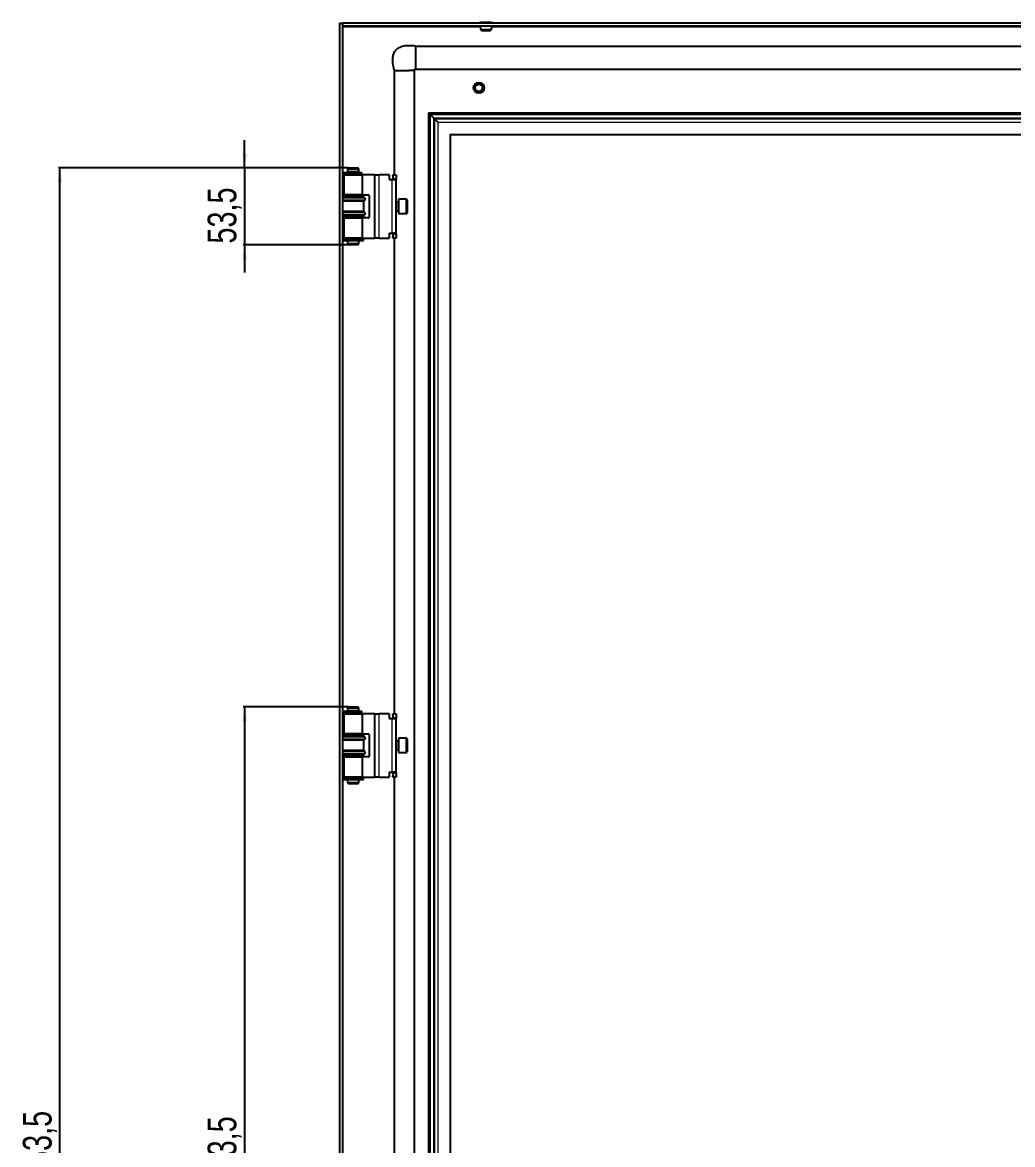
# Model space of a CAD drawing. Header units: millimetres. Extents: x -922 to 2026, y -1094 to 978.
# Drawn here: x 648 to 1337, y -14 to 766 of the extents above; entities that cross this region are included whole.
import ezdxf

# ---------------------------------------------------------------- set-up
doc = ezdxf.new("R2010")
doc.units = ezdxf.units.MM
doc.layers.add('FORMAT', color=7, linetype='Continuous')
doc.styles.add('SLDTEXTSTYLE0', font='TXT', dxfattribs={"width": 0.75})
doc.dimstyles.new('SLDDIMSTYLE0', dxfattribs={"dimtxt": 20, "dimasz": 10, "dimexe": 0, "dimexo": 0.0625, "dimgap": 5, "dimtad": 2, "dimdec": 1, "dimrnd": 1e-09, "dimzin": 12, "dimdsep": 46, "dimtxsty": 'SLDTEXTSTYLE0', "dimsah": 1, "dimcen": 0.09, "dimadec": 0, "dimazin": 3, "dimtfac": 1, "dimtofl": 0, "dimtmove": 0, "dimatfit": 3, "dimfxl": 0, "dimfrac": 2, "dimtolj": 1, "dimtzin": 12, "dimarcsym": 0})
doc.dimstyles.new('SLDDIMSTYLE1', dxfattribs={"dimtxt": 20, "dimasz": 10, "dimexe": 0, "dimexo": 0.0625, "dimgap": 5, "dimtad": 2, "dimdec": 1, "dimrnd": 1e-09, "dimzin": 12, "dimdsep": 46, "dimtxsty": 'SLDTEXTSTYLE0', "dimsah": 1, "dimcen": 0.09, "dimadec": 0, "dimazin": 3, "dimtfac": 1, "dimtmove": 0, "dimatfit": 0, "dimfxl": 0, "dimfrac": 2, "dimtolj": 1, "dimtzin": 12, "dimarcsym": 0})

# ---------------------------------------------------------------- blocks, each defined once
blk = doc.blocks.new('_D_6')
at = {"layer": 'FORMAT'}
for p, q in [((874.4, 665.08), (672.74, 665.08)), ((673.74, -688.42), (673.74, 665.08)), ((874.4, -688.42), (672.74, -688.42))]:
    blk.add_line(p, q, dxfattribs=at)
for points in [[(673.74, 665.08), (672.2, 655.08), (675.28, 655.08)], [(673.74, -688.42), (675.28, -678.42), (672.2, -678.42)]]:
    blk.add_solid(points, dxfattribs=at)
at = {"layer": 'FORMAT', "insert": (647.96, -52.31), "char_height": 20, "attachment_point": 1, "rotation": 90, "style": 'SLDTEXTSTYLE0'}
blk.add_mtext('1353,5', dxfattribs=at)
blk = doc.blocks.new('_D_7')
at = {"layer": 'FORMAT'}
for p, q in [((802.32, 665.08), (802.32, 684.31)), ((874.4, 665.08), (801.32, 665.08)), ((802.32, 665.08), (802.32, 611.58)), ((874.4, 611.58), (801.32, 611.58)), ((802.32, 611.58), (802.32, 592.35))]:
    blk.add_line(p, q, dxfattribs=at)
for points in [[(802.32, 665.08), (803.86, 675.08), (800.79, 675.08)], [(802.32, 611.58), (800.79, 601.58), (803.86, 601.58)]]:
    blk.add_solid(points, dxfattribs=at)
at = {"layer": 'FORMAT', "insert": (776.54, 612.47), "char_height": 20, "attachment_point": 1, "rotation": 90, "style": 'SLDTEXTSTYLE0'}
blk.add_mtext('53,5', dxfattribs=at)
blk = doc.blocks.new('_D_10')
at = {"layer": 'FORMAT'}
for p, q in [((874.4, 290.08), (801.32, 290.08)), ((802.32, 290.08), (802.32, -313.42)), ((874.4, -313.42), (801.32, -313.42))]:
    blk.add_line(p, q, dxfattribs=at)
for points in [[(802.32, 290.08), (800.79, 280.08), (803.86, 280.08)], [(802.32, -313.42), (803.86, -303.42), (800.79, -303.42)]]:
    blk.add_solid(points, dxfattribs=at)
at = {"layer": 'FORMAT', "insert": (776.54, -44.92), "char_height": 20, "attachment_point": 1, "rotation": 90, "style": 'SLDTEXTSTYLE0'}
blk.add_mtext('603,5', dxfattribs=at)

msp = doc.modelspace()

# ---------------------------------------------------------------- linework, layer by layer
at = {"color": 7, "linetype": 'Continuous', "lineweight": 25}
for p, q in [((868.33, 765.83), (870.33, 765.83)), ((868.33, 765.83), (868.33, -789.17)), ((870.33, 765.83), (870.33, -789.17)), ((870.63, 763.83), (870.63, 765.83)), ((1860.03, 765.83), (870.63, 765.83)), ((1860.03, 763.83), (870.63, 763.83)), ((870.93, 763.23), (870.73, 763.83)), ((970.33, 761.21), (966.74, 761.21)), ((967.23, 760.83), (973.43, 760.83)), ((973.92, 761.21), (970.33, 761.21)), ((921.33, 749.83), (921.33, 733.99)), ((921.33, 749.83), (1809.33, 749.83)), ((906.33, 732.83), (907.31, 732.83)), ((906.33, 732.83), (906.33, 660.33)), ((907.31, 732.83), (909.76, 732.83)), ((909.76, 732.83), (913.33, 732.83)), ((913.33, 732.83), (916.9, 732.83)), ((920.33, 732.83), (920.33, -756.17)), ((921.33, 733.83), (1809.33, 733.83)), ((930.33, 703.33), (930.33, -726.67)), ((930.33, 703.33), (931.33, 702.33)), ((930.33, 703.33), (1800.33, 703.33)), ((931.43, 702.23), (933.74, 699.92)), ((933.74, 699.92), (934.43, 699.23)), ((934.43, 699.23), (936.74, 696.92)), ((945.33, 688.33), (1785.33, 688.33)), ((945.33, 688.33), (945.33, -711.67)), ((874.41, 665.08), (873.83, 664.08)), ((873.83, 664.08), (873.83, 662.08)), ((881.83, 664.08), (873.83, 664.08)), ((874.41, 665.08), (881.25, 665.08)), ((881.83, 664.08), (881.25, 665.08)), ((881.83, 662.08), (881.83, 664.08)), ((870.68, 662.03), (870.68, 661.13)), ((870.68, 662.03), (883.57, 662.03)), ((870.68, 661.13), (883.57, 661.13)), ((871.38, 660.33), (871.38, 646.33)), ((871.38, 660.33), (884.28, 660.33)), ((878.59, 662.08), (873.83, 662.08)), ((873.83, 661.08), (873.83, 660.33)), ((878.59, 661.08), (873.83, 661.08)), ((874.33, 662.08), (874.33, 662.03)), ((874.33, 661.13), (874.33, 661.08)), ((881.83, 662.08), (878.59, 662.08)), ((881.83, 661.08), (878.59, 661.08)), ((881.33, 662.03), (881.33, 662.08)), ((881.33, 661.08), (881.33, 661.13)), ((881.83, 660.33), (881.83, 661.08)), ((883.57, 662.03), (883.66, 662.03)), ((883.57, 661.13), (883.66, 661.13)), ((883.66, 661.13), (883.66, 662.03)), ((883.66, 662.03), (883.86, 662.03)), ((883.66, 661.13), (883.86, 661.13)), ((883.86, 661.13), (883.86, 662.03)), ((884.28, 646.33), (884.28, 660.33)), ((892.38, 660.33), (884.28, 660.33)), ((892.88, 660.33), (892.38, 660.33)), ((892.88, 660.33), (895.88, 660.33)), ((892.88, 616.33), (892.88, 660.33)), ((902.88, 660.33), (895.88, 660.33)), ((902.88, 660.33), (902.88, 657.03)), ((902.88, 657.03), (904.88, 657.03)), ((904.88, 657.03), (907.88, 657.03)), ((905.38, 660.33), (907.88, 660.33)), ((905.38, 659.83), (905.38, 660.33)), ((905.38, 659.83), (905.38, 657.83)), ((905.38, 657.33), (905.38, 657.83)), ((907.88, 657.33), (905.38, 657.33)), ((905.38, 657.33), (905.38, 657.03)), ((907.88, 660.33), (907.88, 659.83)), ((907.88, 659.83), (907.88, 657.83)), ((907.88, 657.83), (907.88, 657.33)), ((907.88, 657.03), (907.88, 657.33)), ((907.88, 619.63), (907.88, 657.03)), ((870.33, 645.33), (885.33, 645.33)), ((885.33, 644.73), (870.33, 644.73)), ((885.33, 641.93), (870.33, 641.93)), ((884.28, 646.33), (871.38, 646.33)), ((873.83, 646.33), (873.83, 645.33)), ((881.83, 645.33), (881.83, 646.33)), ((884.28, 646.33), (888.38, 646.33)), ((885.33, 644.73), (885.33, 645.33)), ((886.03, 644.04), (885.33, 644.73)), ((885.33, 641.93), (886.03, 642.61)), ((885.33, 634.73), (885.33, 641.93)), ((888.88, 645.83), (888.88, 630.83)), ((909.13, 641.33), (907.88, 641.33)), ((914.78, 643.33), (909.38, 643.33)), ((909.38, 643.33), (909.38, 633.33)), ((915.38, 642.73), (915.38, 633.93)), ((885.33, 634.73), (870.33, 634.73)), ((886.03, 634.04), (885.33, 634.73)), ((885.33, 631.93), (886.03, 632.61)), ((907.88, 635.33), (909.13, 635.33)), ((909.38, 633.33), (914.78, 633.33)), ((885.33, 631.93), (870.33, 631.93)), ((870.33, 631.33), (885.33, 631.33)), ((871.38, 630.33), (871.38, 616.33)), ((871.38, 630.33), (884.28, 630.33)), ((873.83, 631.33), (873.83, 630.33)), ((881.83, 630.33), (881.83, 631.33)), ((884.28, 616.33), (884.28, 630.33)), ((888.38, 630.33), (884.28, 630.33)), ((885.33, 631.33), (885.33, 631.93)), ((902.88, 619.63), (904.88, 619.63)), ((902.88, 619.63), (902.88, 616.33)), ((907.88, 619.63), (904.88, 619.63)), ((905.38, 619.63), (905.38, 619.33)), ((905.38, 619.33), (907.88, 619.33)), ((905.38, 618.83), (905.38, 619.33)), ((905.38, 618.83), (905.38, 616.83)), ((905.38, 616.33), (905.38, 616.83)), ((907.88, 619.33), (907.88, 619.63)), ((907.88, 619.33), (907.88, 618.83)), ((907.88, 618.83), (907.88, 616.83)), ((907.88, 616.83), (907.88, 616.33)), ((870.68, 615.53), (870.68, 614.63)), ((870.68, 615.53), (884.98, 615.53)), ((870.68, 614.63), (884.98, 614.63)), ((884.28, 616.33), (871.38, 616.33)), ((873.83, 616.33), (873.83, 615.58)), ((878.59, 615.58), (873.83, 615.58)), ((873.83, 614.58), (873.83, 612.58)), ((878.59, 614.58), (873.83, 614.58)), ((873.83, 612.58), (874.41, 611.58)), ((873.83, 612.58), (878.59, 612.58)), ((874.33, 615.58), (874.33, 615.53)), ((874.33, 614.63), (874.33, 614.58)), ((878.48, 611.58), (874.41, 611.58)), ((881.25, 611.58), (878.48, 611.58)), ((881.83, 615.58), (878.59, 615.58)), ((881.83, 614.58), (878.59, 614.58)), ((878.59, 612.58), (881.83, 612.58)), ((881.25, 611.58), (881.83, 612.58)), ((881.33, 615.53), (881.33, 615.58)), ((881.33, 614.58), (881.33, 614.63)), ((881.83, 615.58), (881.83, 616.33)), ((881.83, 612.58), (881.83, 614.58)), ((884.28, 616.33), (892.38, 616.33)), ((884.98, 614.63), (884.98, 615.53)), ((892.38, 616.33), (892.88, 616.33)), ((895.88, 616.33), (892.88, 616.33)), ((895.88, 616.33), (902.88, 616.33)), ((907.88, 616.33), (905.38, 616.33)), ((906.33, 616.33), (906.33, 285.33)), ((874.41, 290.08), (873.83, 289.08)), ((873.83, 289.08), (873.83, 287.08)), ((881.83, 289.08), (873.83, 289.08)), ((874.41, 290.08), (881.25, 290.08)), ((881.83, 289.08), (881.25, 290.08)), ((881.83, 287.08), (881.83, 289.08)), ((870.68, 287.03), (870.68, 286.13)), ((870.68, 287.03), (883.57, 287.03)), ((870.68, 286.13), (883.57, 286.13)), ((871.38, 285.33), (871.38, 271.33)), ((871.38, 285.33), (884.28, 285.33)), ((878.59, 287.08), (873.83, 287.08)), ((873.83, 286.08), (873.83, 285.33)), ((878.59, 286.08), (873.83, 286.08)), ((874.33, 287.08), (874.33, 287.03)), ((874.33, 286.13), (874.33, 286.08)), ((881.83, 287.08), (878.59, 287.08)), ((881.83, 286.08), (878.59, 286.08)), ((881.33, 287.03), (881.33, 287.08)), ((881.33, 286.08), (881.33, 286.13)), ((881.83, 285.33), (881.83, 286.08)), ((883.57, 287.03), (883.66, 287.03)), ((883.57, 286.13), (883.66, 286.13)), ((883.66, 286.13), (883.66, 287.03)), ((883.66, 287.03), (883.86, 287.03)), ((883.66, 286.13), (883.86, 286.13)), ((883.86, 286.13), (883.86, 287.03)), ((884.28, 271.33), (884.28, 285.33)), ((892.38, 285.33), (884.28, 285.33)), ((892.88, 285.33), (892.38, 285.33)), ((892.88, 285.33), (895.88, 285.33)), ((892.88, 241.33), (892.88, 285.33)), ((902.88, 285.33), (895.88, 285.33)), ((902.88, 285.33), (902.88, 282.03)), ((902.88, 282.03), (904.88, 282.03)), ((904.88, 282.03), (907.88, 282.03)), ((905.38, 285.33), (907.88, 285.33)), ((905.38, 284.83), (905.38, 285.33)), ((905.38, 284.83), (905.38, 282.83)), ((905.38, 282.33), (905.38, 282.83)), ((907.88, 282.33), (905.38, 282.33)), ((905.38, 282.33), (905.38, 282.03)), ((907.88, 285.33), (907.88, 284.83)), ((907.88, 284.83), (907.88, 282.83)), ((907.88, 282.83), (907.88, 282.33)), ((907.88, 282.03), (907.88, 282.33)), ((907.88, 244.63), (907.88, 282.03)), ((870.33, 270.33), (885.33, 270.33)), ((885.33, 269.73), (870.33, 269.73)), ((885.33, 266.93), (870.33, 266.93)), ((884.28, 271.33), (871.38, 271.33)), ((873.83, 271.33), (873.83, 270.33)), ((881.83, 270.33), (881.83, 271.33)), ((884.28, 271.33), (888.38, 271.33)), ((885.33, 269.73), (885.33, 270.33)), ((886.03, 269.04), (885.33, 269.73)), ((885.33, 266.93), (886.03, 267.61)), ((885.33, 259.73), (885.33, 266.93)), ((888.88, 270.83), (888.88, 255.83)), ((909.13, 266.33), (907.88, 266.33)), ((914.78, 268.33), (909.38, 268.33)), ((909.38, 268.33), (909.38, 258.33)), ((915.38, 267.73), (915.38, 258.93)), ((885.33, 259.73), (870.33, 259.73)), ((886.03, 259.04), (885.33, 259.73)), ((907.88, 260.33), (909.13, 260.33)), ((909.38, 258.33), (914.78, 258.33)), ((885.33, 256.93), (870.33, 256.93)), ((870.33, 256.33), (885.33, 256.33)), ((871.38, 255.33), (871.38, 241.33)), ((871.38, 255.33), (884.28, 255.33)), ((873.83, 256.33), (873.83, 255.33)), ((881.83, 255.33), (881.83, 256.33)), ((884.28, 241.33), (884.28, 255.33)), ((888.38, 255.33), (884.28, 255.33)), ((885.33, 256.93), (886.03, 257.61)), ((885.33, 256.33), (885.33, 256.93)), ((902.88, 244.63), (904.88, 244.63)), ((902.88, 244.63), (902.88, 241.33)), ((907.88, 244.63), (904.88, 244.63)), ((905.38, 244.63), (905.38, 244.33)), ((905.38, 244.33), (907.88, 244.33)), ((905.38, 243.83), (905.38, 244.33)), ((905.38, 243.83), (905.38, 241.83)), ((907.88, 244.33), (907.88, 244.63)), ((907.88, 244.33), (907.88, 243.83)), ((907.88, 243.83), (907.88, 241.83)), ((870.68, 240.53), (870.68, 239.63)), ((870.68, 240.53), (884.98, 240.53)), ((870.68, 239.63), (884.98, 239.63)), ((884.28, 241.33), (871.38, 241.33)), ((873.83, 241.33), (873.83, 240.58)), ((878.59, 240.58), (873.83, 240.58)), ((873.83, 239.58), (873.83, 237.58)), ((878.59, 239.58), (873.83, 239.58)), ((873.83, 237.58), (874.41, 236.58)), ((873.83, 237.58), (878.59, 237.58)), ((874.33, 240.58), (874.33, 240.53)), ((874.33, 239.63), (874.33, 239.58)), ((878.48, 236.58), (874.41, 236.58)), ((881.25, 236.58), (878.48, 236.58)), ((881.83, 240.58), (878.59, 240.58)), ((881.83, 239.58), (878.59, 239.58)), ((878.59, 237.58), (881.83, 237.58)), ((881.25, 236.58), (881.83, 237.58)), ((881.33, 240.53), (881.33, 240.58)), ((881.33, 239.58), (881.33, 239.63)), ((881.83, 240.58), (881.83, 241.33)), ((881.83, 237.58), (881.83, 239.58)), ((884.28, 241.33), (892.38, 241.33)), ((884.98, 239.63), (884.98, 240.53)), ((892.38, 241.33), (892.88, 241.33)), ((895.88, 241.33), (892.88, 241.33)), ((895.88, 241.33), (902.88, 241.33)), ((905.38, 241.33), (905.38, 241.83)), ((907.88, 241.33), (905.38, 241.33)), ((906.33, 241.33), (906.33, -264.67)), ((907.88, 241.83), (907.88, 241.33))]:
    msp.add_line(p, q, dxfattribs=at)
at = {"color": 8, "linetype": 'Continuous', "lineweight": 18}
for p, q in [((970.33, 765.95), (965.47, 765.95)), ((970.33, 766.08), (965.58, 766.08)), ((975.08, 766.08), (970.33, 766.08)), ((975.19, 765.95), (970.33, 765.95)), ((870.93, 662.03), (870.93, 763.23)), ((870.93, 763.23), (966.28, 763.23)), ((974.37, 763.23), (1756.28, 763.23)), ((931.33, 702.33), (931.33, -725.67)), ((931.33, 702.33), (1799.33, 702.33)), ((931.43, 702.23), (1799.23, 702.23)), ((931.43, 702.23), (931.43, -725.57)), ((933.74, 699.92), (933.74, -723.27)), ((933.74, 699.92), (1796.92, 699.92)), ((934.43, 699.23), (934.43, -722.57)), ((934.43, 699.23), (1796.23, 699.23)), ((936.74, 696.92), (936.74, -720.27)), ((936.74, 696.92), (1793.92, 696.92)), ((870.93, 645.33), (870.93, 661.13)), ((883.57, 662.03), (883.57, 661.13)), ((892.38, 660.33), (892.38, 616.33)), ((895.88, 616.33), (895.88, 660.33)), ((904.88, 619.63), (904.88, 657.03)), ((907.88, 659.83), (905.38, 659.83)), ((905.38, 657.83), (907.88, 657.83)), ((886.03, 644.04), (870.33, 644.04)), ((886.03, 642.61), (870.33, 642.61)), ((909.13, 640.92), (909.13, 641.33)), ((909.13, 635.33), (909.13, 640.92)), ((914.78, 633.33), (914.78, 643.33)), ((886.03, 634.04), (870.33, 634.04)), ((886.03, 632.61), (870.33, 632.61)), ((870.93, 615.53), (870.93, 631.33)), ((907.88, 618.83), (905.38, 618.83)), ((905.38, 616.83), (907.88, 616.83)), ((870.93, 287.03), (870.93, 614.63)), ((870.93, 270.33), (870.93, 286.13)), ((883.57, 287.03), (883.57, 286.13)), ((892.38, 285.33), (892.38, 241.33)), ((895.88, 241.33), (895.88, 285.33)), ((904.88, 244.63), (904.88, 282.03)), ((907.88, 284.83), (905.38, 284.83)), ((905.38, 282.83), (907.88, 282.83)), ((886.03, 269.04), (870.33, 269.04)), ((886.03, 267.61), (870.33, 267.61)), ((909.13, 265.92), (909.13, 266.33)), ((909.13, 260.33), (909.13, 265.92)), ((914.78, 258.33), (914.78, 268.33)), ((886.03, 259.04), (870.33, 259.04)), ((886.03, 257.61), (870.33, 257.61)), ((870.93, 240.53), (870.93, 256.33)), ((907.88, 243.83), (905.38, 243.83)), ((870.93, -262.97), (870.93, 239.63)), ((905.38, 241.83), (907.88, 241.83))]:
    msp.add_line(p, q, dxfattribs=at)
at = {"color": 7, "linetype": 'Continuous', "lineweight": 25}
for radius in [3.75, 3, 2.5]:
    msp.add_circle((965.33, 720.83), radius, dxfattribs=at)
for centre, radius, start, end in [((965.59, 765.95), 0.126, 96.02558, 180), ((991.23, 765.89), 25.77, 179.86102, 180.13898), ((970.33, 721.08), 45.25, 90.0016, 96.02558), ((970.33, 721.08), 45.25, 83.97442, 89.9984), ((975.06, 765.95), 0.126, 0, 83.97442), ((949.42, 765.89), 25.77, 359.86102, 0.13898), ((972.45, 763.56), 6.18, 177.53422, 202.36543), ((967.23, 761.33), 0.5, 193.38346, 270), ((973.43, 761.33), 0.5, 270, 346.61654), ((968.21, 763.56), 6.18, 337.63457, 2.46578), ((885.33, 643.33), 1, 314.427, 45.573), ((888.38, 645.83), 0.5, 0, 90), ((909.13, 641.58), 0.25, 270, 0), ((914.78, 642.73), 0.6, 360, 90), ((885.33, 633.33), 1, 314.427, 45.573), ((909.13, 635.08), 0.25, 0, 90), ((914.78, 633.93), 0.6, 270, 0), ((888.38, 630.83), 0.5, 270, 0), ((885.33, 268.33), 1, 314.427, 45.573), ((888.38, 270.83), 0.5, 0, 90), ((909.13, 266.58), 0.25, 270, 0), ((914.78, 267.73), 0.6, 360, 90), ((885.33, 258.33), 1, 314.427, 45.573), ((909.13, 260.08), 0.25, 0, 90), ((914.78, 258.93), 0.6, 270, 0), ((888.38, 255.83), 0.5, 270, 0)]:
    msp.add_arc(centre, radius, start, end, dxfattribs=at)
for points, knots in [([(870.63, 764.12), (870.6, 764.2), (870.49, 764.53), (870.37, 765.09), (870.34, 765.58), (870.33, 765.83)], [0, 0, 0, 0, 0.141742, 0.566203, 1, 1, 1, 1]), ([(870.63, 763.83), (870.68, 763.83), (870.73, 763.76), (870.83, 763.54), (870.88, 763.38), (870.93, 763.23)], [0, 0, 0, 0, 0.5, 0.5, 1, 1, 1, 1]), ([(921.33, 749.83), (919.6, 749.99), (916.46, 750.3), (912.13, 749.78), (908.7, 748.36), (906.49, 746.04), (905.4, 743.27), (905.08, 740.22), (905.38, 736.66), (906, 734.17), (906.33, 732.83)], [0, 0, 0, 0, 0.176713, 0.320911, 0.440308, 0.54837, 0.6374, 0.738878, 0.858543, 1, 1, 1, 1]), ([(920.29, 732.83), (920.31, 732.96), (920.33, 733.21), (920.47, 733.4), (920.59, 733.5), (920.64, 733.6), (920.66, 733.67), (920.67, 733.73), (920.69, 733.76), (920.71, 733.8), (920.74, 733.85), (920.8, 733.9), (920.92, 733.96), (921.11, 734), (921.25, 733.99), (921.33, 733.99)], [0, 0, 0, 0, 0.233411, 0.418546, 0.549351, 0.595026, 0.631329, 0.647111, 0.661994, 0.676639, 0.691742, 0.725563, 0.766794, 0.872627, 1, 1, 1, 1]), ([(920.22, 732.83), (920.19, 732.83), (920.1, 732.83), (919.65, 732.83), (919.35, 732.83)], [0, 0, 0, 0, 0.356727, 1, 1, 1, 1]), ([(920.33, 732.83), (920.48, 733.05), (920.75, 733.46), (921.15, 733.71), (921.33, 733.83)], [0, 0, 0, 0, 0.5615605, 1, 1, 1, 1])]:
    msp.add_open_spline(points, degree=3, knots=knots, dxfattribs=at)
msp.add_open_spline([(919.35, 732.83), (919.02, 732.83), (918.36, 732.83), (917.38, 732.83), (916.9, 732.83)], degree=3, dxfattribs=at)

# ---------------------------------------------------------------- dimensions: what is measured, and where the dimension line sits
at = {"layer": 'FORMAT'}
for base, p1, p2, dimstyle, picture, middle in [((802.32, 611.58), (874.41, 665.08), (874.41, 611.58), 'SLDDIMSTYLE1', '_D_7', (802.32, 638.33)), ((673.74, 665.08), (874.41, -688.42), (874.41, 665.08), 'SLDDIMSTYLE0', '_D_6', (673.74, -11.67)), ((802.32, -313.42), (874.41, 290.08), (874.41, -313.42), 'SLDDIMSTYLE0', '_D_10', (802.32, -11.67))]:
    dim = msp.add_linear_dim(base=base, p1=p1, p2=p2, angle=90, dimstyle=dimstyle, dxfattribs=at)
    dim.commit()
    dim.dimension.update_dxf_attribs({"geometry": picture, "text_midpoint": middle, "dimtype": 160})

doc.saveas('drawing.dxf')
